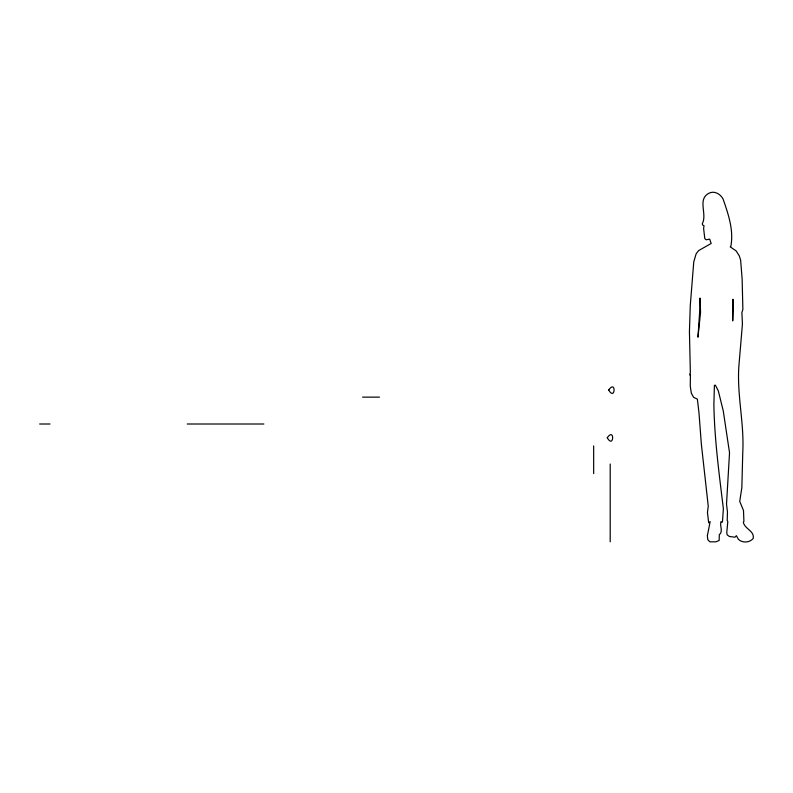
<?xml version="1.0" encoding="UTF-8"?>
<svg xmlns="http://www.w3.org/2000/svg" width="793" height="793" viewBox="0 0 793 793"><rect width="100%" height="100%" fill="white"/><g stroke="black" fill="none" stroke-linecap="round" stroke-linejoin="round"><path stroke-width="1.19" d="M362.579 397.134L379.47 397.134M39.65 424.007L49.989 424.007M187.257 424.007L263.861 424.007M610.194 464.024L610.194 541.817M593.66 445.904L593.66 473.609M707.376 535.721L707.792 539.726L709.894 541.817L715.901 541.817L719.162 540.499L719.301 534.74C723.494 531.399 719.459 525.928 721.015 521.546L722.007 522.478L722.522 521.08L723.365 508.65C719.172 473.857 714.473 439.54 713.878 404.499L714.414 385.319L715.405 385.2L718.319 390.87L723.256 410.873L729.53 452.734L726.517 504.15L727.459 511.951L727.221 520.436L727.805 521.645L726.755 532.648L727.231 534.918L729.411 536.484L734.962 537.208L736.39 535.691L738.471 539.428C742.545 543.195 749.563 542.749 753.181 538.526C754.797 530.864 744.528 529.04 743.299 522.141L743.913 521.477L743.497 510.553L739.73 501.335L741.842 487.705L742.773 452.139C744.389 422.619 736.419 393.249 739.066 363.878L742.436 323.97L741.891 312.71L742.872 309.399L742.139 279.126L740.632 260.163L739.294 255.881L736.122 250.885L730.234 246.861L730.829 246.395C733.902 230.297 728.311 214.1 723.087 199.043C720.381 193.888 714.077 190.221 708.526 193.462C697.265 199.707 707.505 214.199 702.251 223.854L702.697 225.053L703.996 225.658L703.629 228.582L704.789 238.564L706.087 239.773L709.695 239.129L711.162 243.481L698.663 250.568L696.145 253.81L693.756 261.908L690.267 305.682L689.434 331.732L690.366 373.206L689.761 373.662L689.96 375.109L690.396 374.821L690.277 386.3L691.357 393.298L693.627 397.343L697.364 399.117L699 413.004L701.349 444.1L708.248 506.192L707.455 512.367L708.664 522.815L710.151 521.616L707.376 535.721M607.269 437.736C613.861 449.373 614.962 426.812 607.269 437.736M608.707 389.978C615.289 401.605 616.399 379.054 608.707 389.978M733.059 307.139L732.712 320.917L732.96 299.248L733.059 307.139M700.09 305.394L697.969 337.213L700.576 312.095L699.922 298.059L700.09 305.394"/></g></svg>
